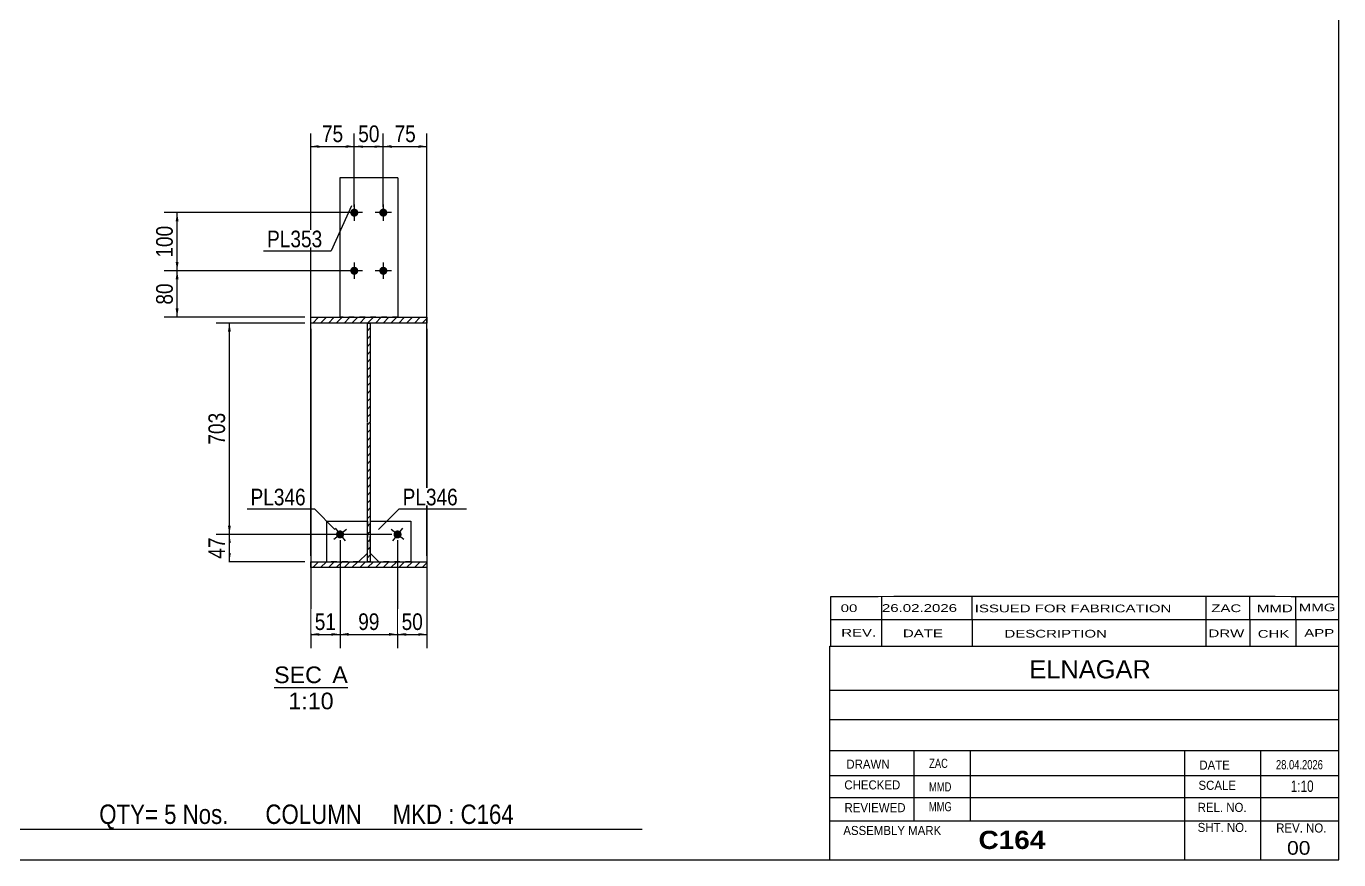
# Model space of a CAD drawing. Header units: millimetres. Extents: x -324 to 89, y -163 to 124.
# Drawn here: x -137.1 to 88.8, y -163 to -19.5 of the extents above; entities that cross this region are included whole.
import ezdxf

# ---------------------------------------------------------------- set-up
doc = ezdxf.new("R2010")
doc.units = ezdxf.units.MM
doc.linetypes.add('DXK_LINE_DOT1', pattern=[1.8814, 0.9407, -0.9407])
doc.styles.add('Arial', font='ARIAL.TTF', dxfattribs={"height": 0.2})
doc.styles.add('Arial Bold', font='ARIALBD.TTF', dxfattribs={"height": 0.2})
doc.styles.add('Arial Narrow', font='ARIALN.TTF', dxfattribs={"height": 0.2})

# ---------------------------------------------------------------- blocks, each defined once
blk = doc.blocks.new('Unknown-622305629-1210')
at = {"color": 5, "linetype": 'Continuous'}
for p, q in [((88.82, -163.05), (88.82, 123.95)), ((-321.18, -163.05), (88.82, -163.05))]:
    blk.add_line(p, q, dxfattribs=at)
blk = doc.blocks.new('Unknown-622305629-12 - 2129')
at = {"color": 1, "linetype": 'Continuous'}
blk.add_line((-94.45, -133.39), (-81.77, -133.39), dxfattribs=at)
at = {"color": 0, "linetype": 'Continuous'}
for points in [[(-86.23, -132.64), (-86.23, -129.64), (-94.45, -129.64), (-94.45, -132.64)], [(-81.77, -132.64), (-81.77, -129.64), (-84.43, -129.64), (-84.43, -132.64)], [(-84.22, -137.14), (-84.22, -134.14), (-92, -134.14), (-92, -137.14)]]:
    blk.add_wipeout(points, dxfattribs=at)
at = {"color": 136, "linetype": 'Continuous', "style": 'Arial'}
for s, height, p in [('SEC', 2.865, (-94.45, -132.64)), ('A', 2.87, (-84.43, -132.64)), ('1:10', 2.865, (-92, -137.14))]:
    blk.add_text(s, height=height, dxfattribs=at).set_placement(p)
blk = doc.blocks.new('Bolt-622305629-2132 - 2129')
at = {"linetype": 'Continuous'}
blk.add_hatch(color=3, dxfattribs=at).paths.add_polyline_path([(-72.65, -107.47, -1), (-73.75, -106.61, -1)])
at = {"color": 3, "linetype": 'Continuous'}
for p, q in [((-72.1, -107.91), (-74.29, -106.17)), ((-72.33, -105.94), (-74.06, -108.14))]:
    blk.add_line(p, q, dxfattribs=at)
blk = doc.blocks.new('Bolt-622305629-2133 - 2129')
at = {"linetype": 'Continuous'}
blk.add_hatch(color=3, dxfattribs=at).paths.add_polyline_path([(-82.55, -106.61, -1), (-83.65, -107.47, -1)])
at = {"color": 3, "linetype": 'Continuous'}
for p, q in [((-82, -106.17), (-84.19, -107.91)), ((-83.96, -105.94), (-82.23, -108.14))]:
    blk.add_line(p, q, dxfattribs=at)
blk = doc.blocks.new('Bolt-622305629-2143 - 2129')
at = {"linetype": 'Continuous'}
for points in [[(-79.95, -51.64, -1), (-81.35, -51.64, -1)], [(-74.95, -51.64, -1), (-76.35, -51.64, -1)], [(-79.95, -61.64, -1), (-81.35, -61.64, -1)], [(-74.95, -61.64, -1), (-76.35, -61.64, -1)]]:
    blk.add_hatch(color=3, dxfattribs=at).paths.add_polyline_path(points)
at = {"color": 3, "linetype": 'Continuous'}
for p, q in [((-79.25, -51.64), (-82.05, -51.64)), ((-80.65, -50.24), (-80.65, -53.04)), ((-74.25, -51.64), (-77.05, -51.64)), ((-75.65, -50.24), (-75.65, -53.04)), ((-80.65, -60.24), (-80.65, -63.04)), ((-75.65, -60.24), (-75.65, -63.04)), ((-79.25, -61.64), (-82.05, -61.64)), ((-74.25, -61.64), (-77.05, -61.64))]:
    blk.add_line(p, q, dxfattribs=at)
blk = doc.blocks.new('Part-622305629-2169 - 2129')
at = {"color": 2, "linetype": 'Continuous'}
for p, q in [((-77.9, -104.74), (-70.9, -104.74)), ((-70.9, -104.74), (-70.9, -111.74)), ((-77.9, -110.24), (-76.4, -111.74))]:
    blk.add_line(p, q, dxfattribs=at)
at = {"color": 7, "linetype": 'DXK_LINE_DOT1'}
for p, q in [((-77.9, -110.24), (-77.9, -104.74)), ((-70.9, -111.74), (-76.4, -111.74))]:
    blk.add_line(p, q, dxfattribs=at)
blk = doc.blocks.new('Part-622305629-2174 - 2129')
at = {"color": 2, "linetype": 'Continuous'}
for p, q in [((-85.4, -111.74), (-85.4, -104.74)), ((-85.4, -104.74), (-78.4, -104.74)), ((-78.4, -110.24), (-79.9, -111.74))]:
    blk.add_line(p, q, dxfattribs=at)
at = {"color": 7, "linetype": 'DXK_LINE_DOT1'}
for p, q in [((-78.4, -104.74), (-78.4, -110.24)), ((-79.9, -111.74), (-85.4, -111.74))]:
    blk.add_line(p, q, dxfattribs=at)
blk = doc.blocks.new('Part-622305629-2186 - 2129')
at = {"color": 2, "linetype": 'Continuous'}
for p, q in [((-73.15, -45.64), (-83.15, -45.64)), ((-83.15, -45.64), (-83.15, -69.64)), ((-73.15, -45.64), (-73.15, -69.64))]:
    blk.add_line(p, q, dxfattribs=at)
at = {"color": 7, "linetype": 'DXK_LINE_DOT1'}
blk.add_line((-73.15, -69.64), (-83.15, -69.64), dxfattribs=at)
blk = doc.blocks.new('Part-622305629-2192 - 2129')
at = {"linetype": 'Continuous'}
h = blk.add_hatch(dxfattribs=at)
h.set_pattern_fill('', scale=0.3, style=0, pattern_type=0)
h.set_pattern_definition([(45, (-78.3957, -70.639), (-0.67352, 0.67352), [])])
h.paths.add_polyline_path([(-77.9, -70.64), (-78.4, -70.64), (-78.4, -111.74), (-77.9, -111.74)])
at = {"color": 2, "linetype": 'Continuous'}
for p, q in [((-78.4, -70.64), (-77.9, -70.64)), ((-78.4, -87.64), (-78.4, -70.64)), ((-77.9, -70.64), (-77.9, -87.64)), ((-78.4, -111.74), (-78.4, -87.74)), ((-77.9, -87.74), (-77.9, -111.74)), ((-77.9, -111.74), (-78.4, -111.74))]:
    blk.add_line(p, q, dxfattribs=at)
blk = doc.blocks.new('Part-622305629-2193 - 2129')
at = {"linetype": 'Continuous'}
h = blk.add_hatch(dxfattribs=at)
h.set_pattern_fill('', scale=0.3, style=0, pattern_type=0)
h.set_pattern_definition([(45, (-88.1457, -111.739), (-0.67352, 0.67352), [])])
h.paths.add_polyline_path([(-68.15, -111.74), (-88.15, -111.74), (-88.15, -112.74), (-68.15, -112.74)])
at = {"color": 2, "linetype": 'Continuous'}
for p, q in [((-88.15, -111.74), (-68.15, -111.74)), ((-88.15, -112.74), (-88.15, -111.74)), ((-68.15, -112.74), (-88.15, -112.74)), ((-68.15, -111.74), (-68.15, -112.74))]:
    blk.add_line(p, q, dxfattribs=at)
blk = doc.blocks.new('Part-622305629-2194 - 2129')
at = {"linetype": 'Continuous'}
h = blk.add_hatch(dxfattribs=at)
h.set_pattern_fill('', scale=0.3, style=0, pattern_type=0)
h.set_pattern_definition([(45, (-88.1457, -69.639), (-0.67352, 0.67352), [])])
h.paths.add_polyline_path([(-68.15, -69.64), (-88.15, -69.64), (-88.15, -70.64), (-68.15, -70.64)])
at = {"color": 2, "linetype": 'Continuous'}
for p, q in [((-88.15, -69.64), (-68.15, -69.64)), ((-88.15, -70.64), (-88.15, -69.64)), ((-68.15, -69.64), (-68.15, -70.64)), ((-68.15, -70.64), (-88.15, -70.64))]:
    blk.add_line(p, q, dxfattribs=at)
blk = doc.blocks.new('StraightDimension-622305629-2204 - 2129')
at = {"linetype": 'Continuous'}
for points in [[(-86.65, -40.49), (-88.15, -40.24), (-86.65, -39.99)], [(-82.15, -39.99), (-80.65, -40.24), (-82.15, -40.49)]]:
    blk.add_hatch(color=7, dxfattribs=at).paths.add_polyline_path(points)
at = {"color": 7, "linetype": 'Continuous'}
for p, q in [((-88.15, -110.74), (-88.15, -37.99)), ((-80.65, -50.64), (-80.65, -37.99)), ((-88.15, -40.24), (-80.65, -40.24))]:
    blk.add_line(p, q, dxfattribs=at)
at = {"color": 0}
blk.add_wipeout([(-81.97, -40.09), (-81.97, -35.89), (-86.82, -35.89), (-86.82, -40.09)], dxfattribs=at)
at = {"color": 3, "style": 'Arial Narrow'}
blk.add_text('75', height=2.863, dxfattribs=at).set_placement((-86.22, -39.49))
blk = doc.blocks.new('StraightDimension-622305629-2214 - 2129')
at = {"linetype": 'Continuous'}
for points in [[(-79.15, -40.49), (-80.65, -40.24), (-79.15, -39.99)], [(-77.15, -39.99), (-75.65, -40.24), (-77.15, -40.49)]]:
    blk.add_hatch(color=7, dxfattribs=at).paths.add_polyline_path(points)
at = {"color": 7, "linetype": 'Continuous'}
for p, q in [((-80.65, -50.64), (-80.65, -37.99)), ((-75.65, -50.64), (-75.65, -37.99)), ((-80.65, -40.24), (-75.65, -40.24))]:
    blk.add_line(p, q, dxfattribs=at)
at = {"color": 0}
blk.add_wipeout([(-75.72, -40.09), (-75.72, -35.89), (-80.57, -35.89), (-80.57, -40.09)], dxfattribs=at)
at = {"color": 3, "style": 'Arial Narrow'}
blk.add_text('50', height=2.863, dxfattribs=at).set_placement((-79.97, -39.49))
blk = doc.blocks.new('StraightDimension-622305629-2224 - 2129')
at = {"linetype": 'Continuous'}
for points in [[(-74.15, -40.49), (-75.65, -40.24), (-74.15, -39.99)], [(-69.65, -39.99), (-68.15, -40.24), (-69.65, -40.49)]]:
    blk.add_hatch(color=7, dxfattribs=at).paths.add_polyline_path(points)
at = {"color": 7, "linetype": 'Continuous'}
for p, q in [((-75.65, -50.64), (-75.65, -37.99)), ((-68.15, -110.74), (-68.15, -37.99)), ((-75.65, -40.24), (-68.15, -40.24))]:
    blk.add_line(p, q, dxfattribs=at)
at = {"color": 0}
blk.add_wipeout([(-69.47, -40.09), (-69.47, -35.89), (-74.32, -35.89), (-74.32, -40.09)], dxfattribs=at)
at = {"color": 3, "style": 'Arial Narrow'}
blk.add_text('75', height=2.863, dxfattribs=at).set_placement((-73.72, -39.49))
blk = doc.blocks.new('StraightDimension-622305629-2235 - 2129')
at = {"linetype": 'Continuous'}
for points in [[(-86.65, -124.49), (-88.15, -124.24), (-86.65, -123.99)], [(-84.6, -123.99), (-83.1, -124.24), (-84.6, -124.49)]]:
    blk.add_hatch(color=7, dxfattribs=at).paths.add_polyline_path(points)
at = {"color": 7, "linetype": 'Continuous'}
for p, q in [((-88.15, -71.64), (-88.15, -126.64)), ((-83.1, -108.04), (-83.1, -126.64)), ((-88.15, -124.24), (-83.1, -124.24))]:
    blk.add_line(p, q, dxfattribs=at)
at = {"color": 0}
blk.add_wipeout([(-83.19, -124.09), (-83.19, -119.89), (-88.05, -119.89), (-88.05, -124.09)], dxfattribs=at)
at = {"color": 3, "style": 'Arial Narrow'}
blk.add_text('51', height=2.863, dxfattribs=at).set_placement((-87.45, -123.49))
blk = doc.blocks.new('StraightDimension-622305629-2251 - 2129')
at = {"linetype": 'Continuous'}
for points in [[(-81.6, -124.49), (-83.1, -124.24), (-81.6, -123.99)], [(-74.7, -123.99), (-73.2, -124.24), (-74.7, -124.49)]]:
    blk.add_hatch(color=7, dxfattribs=at).paths.add_polyline_path(points)
at = {"color": 7, "linetype": 'Continuous'}
for p, q in [((-83.1, -108.04), (-83.1, -126.64)), ((-73.2, -108.04), (-73.2, -126.64)), ((-83.1, -124.24), (-73.2, -124.24))]:
    blk.add_line(p, q, dxfattribs=at)
at = {"color": 0}
blk.add_wipeout([(-75.72, -124.09), (-75.72, -119.89), (-80.57, -119.89), (-80.57, -124.09)], dxfattribs=at)
at = {"color": 3, "style": 'Arial Narrow'}
blk.add_text('99', height=2.863, dxfattribs=at).set_placement((-79.97, -123.49))
blk = doc.blocks.new('StraightDimension-622305629-2273 - 2129')
at = {"linetype": 'Continuous'}
for points in [[(-71.7, -124.49), (-73.2, -124.24), (-71.7, -123.99)], [(-69.65, -123.99), (-68.15, -124.24), (-69.65, -124.49)]]:
    blk.add_hatch(color=7, dxfattribs=at).paths.add_polyline_path(points)
at = {"color": 7, "linetype": 'Continuous'}
for p, q in [((-68.15, -71.64), (-68.15, -126.64)), ((-73.2, -108.04), (-73.2, -126.64)), ((-73.2, -124.24), (-68.15, -124.24))]:
    blk.add_line(p, q, dxfattribs=at)
at = {"color": 0}
blk.add_wipeout([(-68.24, -124.09), (-68.24, -119.89), (-73.1, -119.89), (-73.1, -124.09)], dxfattribs=at)
at = {"color": 3, "style": 'Arial Narrow'}
blk.add_text('50', height=2.863, dxfattribs=at).set_placement((-72.5, -123.49))
blk = doc.blocks.new('StraightDimension-622305629-2290 - 2129')
at = {"linetype": 'Continuous'}
for points in [[(-111.4, -63.14), (-111.15, -61.64), (-110.9, -63.14)], [(-110.9, -68.14), (-111.15, -69.64), (-111.4, -68.14)]]:
    blk.add_hatch(color=7, dxfattribs=at).paths.add_polyline_path(points)
at = {"color": 7, "linetype": 'Continuous'}
for p, q in [((-81.65, -61.64), (-113.4, -61.64)), ((-111.15, -69.64), (-111.15, -61.64)), ((-89.15, -69.64), (-113.4, -69.64))]:
    blk.add_line(p, q, dxfattribs=at)
at = {"color": 0}
blk.add_wipeout([(-111.3, -63.21), (-115.5, -63.21), (-115.5, -68.07), (-111.3, -68.07)], dxfattribs=at)
at = {"color": 3, "style": 'Arial Narrow'}
blk.add_text('80', height=2.863, rotation=90.0002, dxfattribs=at).set_placement((-111.9, -67.47))
blk = doc.blocks.new('StraightDimension-622305629-2300 - 2129')
at = {"linetype": 'Continuous'}
for points in [[(-111.4, -53.14), (-111.15, -51.64), (-110.9, -53.14)], [(-110.9, -60.14), (-111.15, -61.64), (-111.4, -60.14)]]:
    blk.add_hatch(color=7, dxfattribs=at).paths.add_polyline_path(points)
at = {"color": 7, "linetype": 'Continuous'}
for p, q in [((-81.65, -51.64), (-113.4, -51.64)), ((-111.15, -61.64), (-111.15, -51.64)), ((-81.65, -61.64), (-113.4, -61.64))]:
    blk.add_line(p, q, dxfattribs=at)
at = {"color": 0}
blk.add_wipeout([(-111.3, -53.3), (-115.5, -53.3), (-115.5, -59.98), (-111.3, -59.98)], dxfattribs=at)
at = {"color": 3, "style": 'Arial Narrow'}
blk.add_text('100', height=2.863, rotation=90.0002, dxfattribs=at).set_placement((-111.9, -59.38))
blk = doc.blocks.new('StraightDimension-622305629-2311 - 2129')
at = {"linetype": 'Continuous'}
for points in [[(-102.4, -108.54), (-102.15, -107.04), (-101.9, -108.54)], [(-101.9, -110.24), (-102.15, -111.74), (-102.4, -110.24)]]:
    blk.add_hatch(color=7, dxfattribs=at).paths.add_polyline_path(points)
at = {"color": 7, "linetype": 'Continuous'}
for p, q in [((-74.2, -107.04), (-104.4, -107.04)), ((-102.15, -111.74), (-102.15, -107.04)), ((-89.15, -111.74), (-104.4, -111.74))]:
    blk.add_line(p, q, dxfattribs=at)
at = {"color": 0}
blk.add_wipeout([(-102.3, -106.96), (-106.5, -106.96), (-106.5, -111.82), (-102.3, -111.82)], dxfattribs=at)
at = {"color": 3, "style": 'Arial Narrow'}
blk.add_text('47', height=2.863, rotation=90.0002, dxfattribs=at).set_placement((-102.9, -111.22))
blk = doc.blocks.new('StraightDimension-622305629-2327 - 2129')
at = {"linetype": 'Continuous'}
for points in [[(-102.4, -72.14), (-102.15, -70.64), (-101.9, -72.14)], [(-101.9, -105.54), (-102.15, -107.04), (-102.4, -105.54)]]:
    blk.add_hatch(color=7, dxfattribs=at).paths.add_polyline_path(points)
at = {"color": 7, "linetype": 'Continuous'}
for p, q in [((-89.15, -70.64), (-104.4, -70.64)), ((-102.15, -107.04), (-102.15, -70.64)), ((-74.2, -107.04), (-104.4, -107.04))]:
    blk.add_line(p, q, dxfattribs=at)
at = {"color": 0}
blk.add_wipeout([(-102.3, -85.5), (-106.5, -85.5), (-106.5, -92.18), (-102.3, -92.18)], dxfattribs=at)
at = {"color": 3, "style": 'Arial Narrow'}
blk.add_text('703', height=2.863, rotation=90.0002, dxfattribs=at).set_placement((-102.9, -91.58))
blk = doc.blocks.new('CBS_CALLOFF-622305629-3954')
at = {"color": 7, "linetype": 'Continuous'}
blk.add_line((-147.3, -157.78), (-31.07, -157.8), dxfattribs=at)
at = {"color": 3, "linetype": 'Continuous', "style": 'Arial Narrow'}
blk.add_text('QTY= 5 Nos.      COLUMN     MKD : C164', height=3.3405, dxfattribs=at).set_placement((-124.55, -156.88))
blk = doc.blocks.new('CBS_NAME_BLOG-622305629-3955')
at = {"color": 7, "linetype": 'Continuous'}
for p, q in [((1.23, -163), (1.22, -126.3)), ((1.23, -126.29), (88.74, -126.29)), ((1.23, -133.83), (88.74, -133.83)), ((1.3, -138.89), (88.82, -138.89)), ((1.23, -144.26), (88.74, -144.26)), ((15.75, -156.36), (15.75, -144.26)), ((25.43, -156.34), (25.43, -144.27)), ((62.35, -163), (62.35, -144.27)), ((75.4, -163), (75.4, -144.26)), ((1.23, -148.56), (88.82, -148.54)), ((1.23, -152.3), (88.74, -152.3)), ((1.23, -156.35), (88.74, -156.35)), ((1.22, -163.05), (88.82, -163.05))]:
    blk.add_line(p, q, dxfattribs=at)
at = {"color": 3, "linetype": 'Continuous', "style": 'Arial'}
blk.add_text('ELNAGAR', height=3.133, dxfattribs=at).set_placement((35.55, -131.82))
at = {"color": 3, "linetype": 'Continuous'}
for s, height, style, width, p in [('DRAWN', 1.566, 'Arial', 0.9, (4.06, -147.37)), ('ZAC', 1.565, 'Arial Narrow', 0.9, (18.31, -147.23)), ('DATE', 1.566, 'Arial', 0.9, (64.82, -147.53)), ('28.04.2026', 1.565, 'Arial Narrow', 0.9, (78.01, -147.46)), ('CHECKED', 1.566, 'Arial', 0.9, (3.71, -150.94)), ('MMD', 1.565, 'Arial Narrow', 0.9, (18.28, -151.29)), ('SCALE', 1.566, 'Arial', 0.9, (64.67, -151.01)), ('1:10', 1.957, 'Arial Narrow', 0.9, (80.56, -151.36)), ('REVIEWED', 1.566, 'Arial', 0.9, (3.74, -154.86)), ('MMG', 1.565, 'Arial Narrow', 0.9, (18.26, -154.69)), ('REL. NO.', 1.566, 'Arial', 0.9, (64.53, -154.81)), ('ASSEMBLY MARK', 1.5663, 'Arial', 0.9, (3.53, -158.79)), ('C164', 3.131, 'Arial Bold', 1.1, (26.81, -161.19)), ('SHT. NO.', 1.566, 'Arial', 0.9, (64.53, -158.27)), ('REV. NO.', 1.566, 'Arial', 0.9, (78.05, -158.36))]:
    blk.add_text(s, height=height, dxfattribs=dict(at, style=style, width=width)).set_placement(p)
at = {"color": 3, "style": 'Arial', "width": 1.1}
blk.add_text('00', height=2.349, dxfattribs=at).set_placement((79.92, -162.18))
blk = doc.blocks.new('CBS_REVISION-622305629-3956')
at = {"color": 7, "linetype": 'Continuous'}
for p, q in [((1.31, -117.77), (1.31, -121.66)), ((10.12, -117.76), (10.11, -121.66)), ((25.7, -121.66), (25.7, -117.74)), ((65.97, -121.66), (65.98, -117.74)), ((73.53, -121.66), (73.53, -117.75)), ((81.45, -121.66), (81.45, -117.76)), ((1.31, -121.66), (1.31, -126.29)), ((1.31, -121.67), (88.81, -121.67)), ((10.11, -121.67), (10.11, -126.29)), ((25.7, -121.66), (25.7, -126.23)), ((65.96, -121.67), (65.96, -126.29)), ((73.5, -121.66), (73.5, -126.29)), ((81.45, -121.67), (81.45, -126.29)), ((1.31, -126.29), (88.81, -126.29))]:
    blk.add_line(p, q, dxfattribs=at)
blk.add_arc((45.07, -28091.04), 27973.31, 89.910387, 90.089622, dxfattribs=at)
at = {"color": 7, "style": 'Arial Narrow', "width": 1.7}
for s, height, p in [('00', 1.326, (3.08, -120.4)), ('26.02.2026', 1.326, (10.18, -120.37)), ('ISSUED FOR FABRICATION', 1.3257, (26.16, -120.44)), ('ZAC', 1.326, (66.87, -120.41)), ('MMD', 1.326, (74.73, -120.43))]:
    blk.add_text(s, height=height, dxfattribs=at).set_placement(p)
at = {"color": 7, "linetype": 'Continuous', "style": 'Arial Narrow', "width": 1.7}
for s, height, p in [('MMG', 1.326, (81.94, -120.27)), ('REV.', 1.326, (3.17, -124.62)), ('DATE', 1.326, (13.79, -124.73)), ('DESCRIPTION', 1.3257, (31.27, -124.79)), ('DRW', 1.326, (66.39, -124.73)), ('CHK', 1.326, (74.87, -124.82)), ('APP', 1.326, (82.88, -124.66))]:
    blk.add_text(s, height=height, dxfattribs=at).set_placement(p)
blk = doc.blocks.new('Mark-622305629-2165 - 2129')
at = {"color": 0}
blk.add_wipeout([(-62.83, -102.03), (-62.83, -99.03), (-72.33, -99.03), (-72.33, -102.03)], dxfattribs=at)
blk.add_wipeout([(-62.83, -102.03), (-62.83, -99.03), (-72.33, -99.03), (-72.33, -102.03)], dxfattribs=at)
at = {"color": 7, "linetype": 'Continuous'}
for p, q in [((-76.47, -106.17), (-72.93, -102.63)), ((-72.93, -102.63), (-61.33, -102.63))]:
    blk.add_line(p, q, dxfattribs=at)
at = {"color": 3, "style": 'Arial Narrow'}
blk.add_text('PL346', height=2.863, dxfattribs=at).set_placement((-72.33, -102.03))
blk = doc.blocks.new('Mark-622305629-2170 - 2129')
at = {"color": 7, "linetype": 'Continuous'}
blk.add_line((-83.97, -106.17), (-87.5, -102.63), dxfattribs=at)
at = {"color": 0}
blk.add_wipeout([(-89, -102.03), (-89, -99.03), (-98.51, -99.03), (-98.51, -102.03)], dxfattribs=at)
blk.add_wipeout([(-89, -102.03), (-89, -99.03), (-98.51, -99.03), (-98.51, -102.03)], dxfattribs=at)
at = {"color": 7, "linetype": 'Continuous'}
blk.add_line((-99.11, -102.63), (-87.5, -102.63), dxfattribs=at)
at = {"color": 3, "style": 'Arial Narrow'}
blk.add_text('PL346', height=2.863, dxfattribs=at).set_placement((-98.51, -102.03))
blk = doc.blocks.new('Mark-622305629-2897 - 2129')
at = {"color": 7, "linetype": 'Continuous'}
blk.add_line((-81.12, -50.47), (-84.65, -58.2), dxfattribs=at)
at = {"color": 0}
blk.add_wipeout([(-86.15, -57.6), (-86.15, -54.6), (-95.66, -54.6), (-95.66, -57.6)], dxfattribs=at)
blk.add_wipeout([(-86.15, -57.6), (-86.15, -54.6), (-95.66, -54.6), (-95.66, -57.6)], dxfattribs=at)
at = {"color": 7, "linetype": 'Continuous'}
blk.add_line((-96.26, -58.2), (-84.65, -58.2), dxfattribs=at)
at = {"color": 3, "style": 'Arial Narrow'}
blk.add_text('PL353', height=2.863, dxfattribs=at).set_placement((-95.66, -57.6))

msp = doc.modelspace()

# ---------------------------------------------------------------- block references
for name in ['Unknown-622305629-1210', 'Part-622305629-2186 - 2129', 'Bolt-622305629-2143 - 2129', 'Part-622305629-2194 - 2129', 'Part-622305629-2192 - 2129', 'Part-622305629-2174 - 2129', 'Bolt-622305629-2133 - 2129', 'Part-622305629-2169 - 2129', 'Bolt-622305629-2132 - 2129', 'Part-622305629-2193 - 2129', 'CBS_REVISION-622305629-3956', 'CBS_NAME_BLOG-622305629-3955', 'CBS_CALLOFF-622305629-3954']:
    msp.add_blockref(name, (0, 0))

# ---------------------------------------------------------------- next in the draw order: block references
for name in ['StraightDimension-622305629-2204 - 2129', 'Unknown-622305629-12 - 2129']:
    msp.add_blockref(name, (0, 0))

# ---------------------------------------------------------------- next in the draw order: block references
for name in ['StraightDimension-622305629-2214 - 2129', 'StraightDimension-622305629-2290 - 2129', 'StraightDimension-622305629-2235 - 2129']:
    msp.add_blockref(name, (0, 0))

# ---------------------------------------------------------------- next in the draw order: block references
for name in ['StraightDimension-622305629-2224 - 2129', 'StraightDimension-622305629-2300 - 2129']:
    msp.add_blockref(name, (0, 0))

# ---------------------------------------------------------------- next in the draw order: block references
for name in ['Mark-622305629-2897 - 2129', 'StraightDimension-622305629-2251 - 2129']:
    msp.add_blockref(name, (0, 0))

# ---------------------------------------------------------------- next in the draw order: block references
msp.add_blockref('StraightDimension-622305629-2273 - 2129', (0, 0))

# ---------------------------------------------------------------- next in the draw order: block references
msp.add_blockref('StraightDimension-622305629-2311 - 2129', (0, 0))

# ---------------------------------------------------------------- next in the draw order: block references
msp.add_blockref('StraightDimension-622305629-2327 - 2129', (0, 0))

# ---------------------------------------------------------------- next in the draw order: block references
for name in ['Mark-622305629-2170 - 2129', 'Mark-622305629-2165 - 2129']:
    msp.add_blockref(name, (0, 0))

doc.saveas('drawing.dxf')
